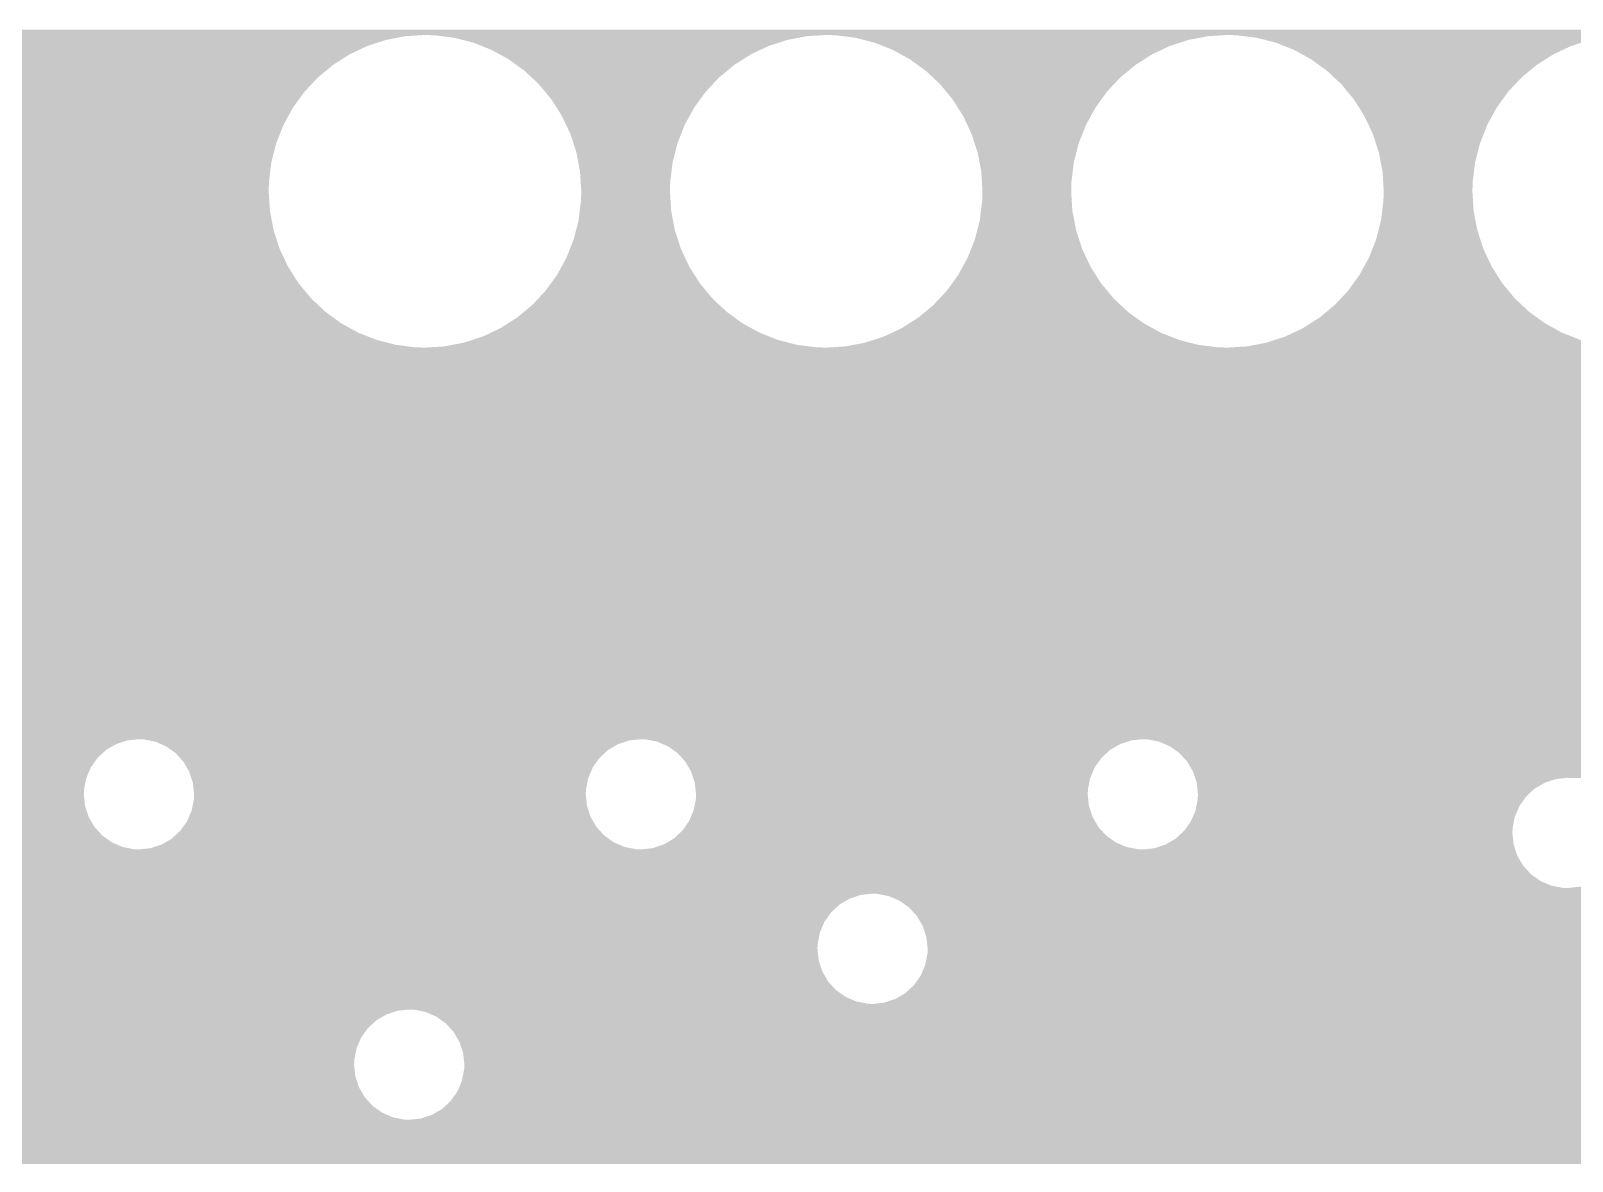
# Model space of a CAD drawing. Extents: x 295 to 953, y 10 to 290.
# Drawn here: x 515.93 to 545.08, y 130.21 to 151.59 of the extents above; entities that cross this region are included whole.
import ezdxf

# ---------------------------------------------------------------- set-up
doc = ezdxf.new("R2010")
doc.units = 0
doc.header["$LTSCALE"] = 5
doc.header["$MEASUREMENT"] = 0
doc.layers.add('PWR', color=7, linetype='CONTINUOUS')

msp = doc.modelspace()

# ---------------------------------------------------------------- linework, layer by layer
at = {"layer": 'PWR'}
for points in [[(511.399, 151.568), (511.399, 151.609), (766.11, 151.568), (766.11, 151.609)], [(511.399, 151.545), (511.399, 151.568), (710.514, 151.545), (710.757, 151.568)], [(511.399, 151.51), (511.399, 151.545), (710.395, 151.51), (710.514, 151.545)], [(511.399, 151.487), (511.399, 151.51), (523.01, 151.487), (523.38, 151.51)], [(511.399, 151.417), (511.399, 151.487), (522.645, 151.417), (523.01, 151.487)], [(511.399, 151.302), (511.399, 151.417), (522.292, 151.302), (522.645, 151.417)], [(511.399, 151.144), (511.399, 151.302), (521.955, 151.144), (522.292, 151.302)], [(523.563, 151.504), (523.38, 151.51), (530.88, 151.504), (530.969, 151.51)], [(523.704, 151.487), (523.563, 151.504), (530.598, 151.487), (530.88, 151.504)], [(523.931, 151.458), (523.704, 151.487), (530.45, 151.458), (530.598, 151.487)], [(524.093, 151.417), (523.931, 151.458), (530.234, 151.417), (530.45, 151.458)], [(524.291, 151.366), (524.093, 151.417), (530.077, 151.366), (530.234, 151.417)], [(524.454, 151.302), (524.291, 151.366), (529.88, 151.302), (530.077, 151.366)], [(524.637, 151.23), (524.454, 151.302), (529.727, 151.23), (529.88, 151.302)], [(531.151, 151.504), (530.969, 151.51), (538.469, 151.504), (538.558, 151.51)], [(531.293, 151.487), (531.151, 151.504), (538.187, 151.487), (538.469, 151.504)], [(531.52, 151.458), (531.293, 151.487), (538.038, 151.458), (538.187, 151.487)], [(531.681, 151.417), (531.52, 151.458), (537.822, 151.417), (538.038, 151.458)], [(531.88, 151.366), (531.681, 151.417), (537.666, 151.366), (537.822, 151.417)], [(532.042, 151.302), (531.88, 151.366), (537.469, 151.302), (537.666, 151.366)], [(532.226, 151.23), (532.042, 151.302), (537.315, 151.23), (537.469, 151.302)], [(538.74, 151.504), (538.558, 151.51), (546.057, 151.504), (546.147, 151.51)], [(538.882, 151.487), (538.74, 151.504), (545.776, 151.487), (546.057, 151.504)], [(539.109, 151.458), (538.882, 151.487), (545.627, 151.458), (545.776, 151.487)], [(539.27, 151.417), (539.109, 151.458), (545.411, 151.417), (545.627, 151.458)], [(539.469, 151.366), (539.27, 151.417), (545.255, 151.366), (545.411, 151.417)], [(539.631, 151.302), (539.469, 151.366), (545.058, 151.302), (545.255, 151.366)], [(539.814, 151.23), (539.631, 151.302), (544.904, 151.23), (545.058, 151.302)], [(511.399, 150.944), (511.399, 151.144), (521.642, 150.944), (521.955, 151.144)], [(524.793, 151.144), (524.637, 151.23), (529.544, 151.144), (529.727, 151.23)], [(524.963, 151.051), (524.793, 151.144), (529.398, 151.051), (529.544, 151.144)], [(525.109, 150.944), (524.963, 151.051), (529.231, 150.944), (529.398, 151.051)], [(532.382, 151.144), (532.226, 151.23), (537.133, 151.144), (537.315, 151.23)], [(532.551, 151.051), (532.382, 151.144), (536.987, 151.051), (537.133, 151.144)], [(532.698, 150.944), (532.551, 151.051), (536.819, 150.944), (536.987, 151.051)], [(539.971, 151.144), (539.814, 151.23), (544.722, 151.144), (544.904, 151.23)], [(540.14, 151.051), (539.971, 151.144), (544.576, 151.051), (544.722, 151.144)], [(540.287, 150.944), (540.14, 151.051), (544.408, 150.944), (544.576, 151.051)], [(511.399, 150.708), (511.399, 150.944), (521.356, 150.708), (521.642, 150.944)], [(525.263, 150.833), (525.109, 150.944), (529.096, 150.833), (529.231, 150.944)], [(525.397, 150.708), (525.263, 150.833), (528.944, 150.708), (529.096, 150.833)], [(532.852, 150.833), (532.698, 150.944), (536.684, 150.833), (536.819, 150.944)], [(532.986, 150.708), (532.852, 150.833), (536.533, 150.708), (536.684, 150.833)], [(540.441, 150.833), (540.287, 150.944), (544.273, 150.833), (544.408, 150.944)], [(540.574, 150.708), (540.441, 150.833), (544.122, 150.708), (544.273, 150.833)], [(511.399, 150.437), (511.399, 150.708), (521.102, 150.437), (521.356, 150.708)], [(511.399, 150.136), (511.399, 150.437), (520.883, 150.136), (521.102, 150.437)], [(525.534, 150.579), (525.397, 150.708), (528.824, 150.579), (528.944, 150.708)], [(525.652, 150.437), (525.534, 150.579), (528.69, 150.437), (528.824, 150.579)], [(525.771, 150.293), (525.652, 150.437), (528.586, 150.293), (528.69, 150.437)], [(533.123, 150.579), (532.986, 150.708), (536.412, 150.579), (536.533, 150.708)], [(533.241, 150.437), (533.123, 150.579), (536.279, 150.437), (536.412, 150.579)], [(533.36, 150.293), (533.241, 150.437), (536.175, 150.293), (536.279, 150.437)], [(540.712, 150.579), (540.574, 150.708), (544.001, 150.579), (544.122, 150.708)], [(540.829, 150.437), (540.712, 150.579), (543.868, 150.437), (544.001, 150.579)], [(540.949, 150.293), (540.829, 150.437), (543.763, 150.293), (543.868, 150.437)], [(511.399, 149.81), (511.399, 150.136), (520.705, 149.81), (520.883, 150.136)], [(525.871, 150.136), (525.771, 150.293), (528.472, 150.136), (528.586, 150.293)], [(525.97, 149.979), (525.871, 150.136), (528.386, 149.979), (528.472, 150.136)], [(533.459, 150.136), (533.36, 150.293), (536.061, 150.136), (536.175, 150.293)], [(533.559, 149.979), (533.459, 150.136), (535.975, 149.979), (536.061, 150.136)], [(541.048, 150.136), (540.949, 150.293), (543.65, 150.136), (543.763, 150.293)], [(541.148, 149.979), (541.048, 150.136), (543.564, 149.979), (543.65, 150.136)], [(526.05, 149.81), (525.97, 149.979), (528.293, 149.81), (528.386, 149.979)], [(533.639, 149.81), (533.559, 149.979), (535.882, 149.81), (535.975, 149.979)], [(541.227, 149.81), (541.148, 149.979), (543.471, 149.81), (543.564, 149.979)], [(511.399, 149.465), (511.399, 149.81), (520.568, 149.465), (520.705, 149.81)], [(526.129, 149.643), (526.05, 149.81), (528.227, 149.643), (528.293, 149.81)], [(526.187, 149.465), (526.129, 149.643), (528.157, 149.465), (528.227, 149.643)], [(533.717, 149.643), (533.639, 149.81), (535.816, 149.643), (535.882, 149.81)], [(533.775, 149.465), (533.717, 149.643), (535.746, 149.465), (535.816, 149.643)], [(541.306, 149.643), (541.227, 149.81), (543.405, 149.643), (543.471, 149.81)], [(541.364, 149.465), (541.306, 149.643), (543.335, 149.465), (543.405, 149.643)], [(511.399, 149.105), (511.399, 149.465), (520.476, 149.105), (520.568, 149.465)], [(526.244, 149.29), (526.187, 149.465), (528.112, 149.29), (528.157, 149.465)], [(526.279, 149.105), (526.244, 149.29), (528.065, 149.105), (528.112, 149.29)], [(533.832, 149.29), (533.775, 149.465), (535.701, 149.29), (535.746, 149.465)], [(533.868, 149.105), (533.832, 149.29), (535.654, 149.105), (535.701, 149.29)], [(541.421, 149.29), (541.364, 149.465), (543.29, 149.29), (543.335, 149.465)], [(541.456, 149.105), (541.421, 149.29), (543.242, 149.105), (543.29, 149.29)], [(511.399, 148.736), (511.399, 149.105), (520.43, 148.736), (520.476, 149.105)], [(526.313, 148.925), (526.279, 149.105), (528.042, 148.925), (528.065, 149.105)], [(533.902, 148.925), (533.868, 149.105), (535.631, 148.925), (535.654, 149.105)], [(541.491, 148.925), (541.456, 149.105), (543.22, 148.925), (543.242, 149.105)], [(511.399, 148.554), (511.399, 148.736), (520.424, 148.554), (520.43, 148.736)], [(526.325, 148.736), (526.313, 148.925), (528.019, 148.736), (528.042, 148.925)], [(526.337, 148.554), (526.325, 148.736), (528.013, 148.554), (528.019, 148.736)], [(533.914, 148.736), (533.902, 148.925), (535.608, 148.736), (535.631, 148.925)], [(533.925, 148.554), (533.914, 148.736), (535.602, 148.554), (535.608, 148.736)], [(541.503, 148.736), (541.491, 148.925), (543.196, 148.736), (543.22, 148.925)], [(541.514, 148.554), (541.503, 148.736), (543.191, 148.554), (543.196, 148.736)], [(511.399, 148.183), (511.399, 148.554), (520.448, 148.183), (520.424, 148.554)], [(526.331, 148.372), (526.337, 148.554), (528.025, 148.372), (528.013, 148.554)], [(533.92, 148.372), (533.925, 148.554), (535.613, 148.372), (535.602, 148.554)], [(541.508, 148.372), (541.514, 148.554), (543.202, 148.372), (543.191, 148.554)], [(511.399, 147.818), (511.399, 148.183), (520.517, 147.818), (520.448, 148.183)], [(526.285, 148.003), (526.307, 148.183), (528.071, 148.003), (528.037, 148.183)], [(526.307, 148.183), (526.331, 148.372), (528.037, 148.183), (528.025, 148.372)], [(533.874, 148.003), (533.896, 148.183), (535.66, 148.003), (535.625, 148.183)], [(533.896, 148.183), (533.92, 148.372), (535.625, 148.183), (535.613, 148.372)], [(541.462, 148.003), (541.485, 148.183), (543.248, 148.003), (543.214, 148.183)], [(541.485, 148.183), (541.508, 148.372), (543.214, 148.183), (543.202, 148.372)], [(511.399, 147.465), (511.399, 147.818), (520.632, 147.465), (520.517, 147.818)], [(526.193, 147.643), (526.238, 147.818), (528.163, 147.643), (528.106, 147.818)], [(526.238, 147.818), (526.285, 148.003), (528.106, 147.818), (528.071, 148.003)], [(533.781, 147.643), (533.826, 147.818), (535.752, 147.643), (535.695, 147.818)], [(533.826, 147.818), (533.874, 148.003), (535.695, 147.818), (535.66, 148.003)], [(541.37, 147.643), (541.415, 147.818), (543.341, 147.643), (543.284, 147.818)], [(541.415, 147.818), (541.462, 148.003), (543.284, 147.818), (543.248, 148.003)], [(526.122, 147.465), (526.193, 147.643), (528.221, 147.465), (528.163, 147.643)], [(533.711, 147.465), (533.781, 147.643), (535.81, 147.465), (535.752, 147.643)], [(541.3, 147.465), (541.37, 147.643), (543.399, 147.465), (543.341, 147.643)], [(511.399, 147.129), (511.399, 147.465), (520.791, 147.129), (520.632, 147.465)], [(525.964, 147.129), (526.056, 147.298), (528.379, 147.129), (528.3, 147.298)], [(526.056, 147.298), (526.122, 147.465), (528.3, 147.298), (528.221, 147.465)], [(533.552, 147.129), (533.645, 147.298), (535.968, 147.129), (535.889, 147.298)], [(533.645, 147.298), (533.711, 147.465), (535.889, 147.298), (535.81, 147.465)], [(541.141, 147.129), (541.234, 147.298), (543.557, 147.129), (543.477, 147.298)], [(541.234, 147.298), (541.3, 147.465), (543.477, 147.298), (543.399, 147.465)], [(511.399, 146.815), (511.399, 147.129), (520.99, 146.815), (520.791, 147.129)], [(525.764, 146.815), (525.878, 146.972), (528.579, 146.815), (528.479, 146.972)], [(525.878, 146.972), (525.964, 147.129), (528.479, 146.972), (528.379, 147.129)], [(533.353, 146.815), (533.466, 146.972), (536.167, 146.815), (536.068, 146.972)], [(533.466, 146.972), (533.552, 147.129), (536.068, 146.972), (535.968, 147.129)], [(540.941, 146.815), (541.055, 146.972), (543.756, 146.815), (543.657, 146.972)], [(541.055, 146.972), (541.141, 147.129), (543.657, 146.972), (543.557, 147.129)], [(511.399, 146.529), (511.399, 146.815), (521.227, 146.529), (520.99, 146.815)], [(525.526, 146.529), (525.659, 146.671), (528.816, 146.529), (528.698, 146.671)], [(525.659, 146.671), (525.764, 146.815), (528.698, 146.671), (528.579, 146.815)], [(533.115, 146.529), (533.248, 146.671), (536.404, 146.529), (536.287, 146.671)], [(533.248, 146.671), (533.353, 146.815), (536.287, 146.671), (536.167, 146.815)], [(540.704, 146.529), (540.837, 146.671), (543.993, 146.529), (543.875, 146.671)], [(540.837, 146.671), (540.941, 146.815), (543.875, 146.671), (543.756, 146.815)], [(511.399, 146.275), (511.399, 146.529), (521.498, 146.275), (521.227, 146.529)], [(525.254, 146.275), (525.405, 146.4), (529.087, 146.275), (528.953, 146.4)], [(525.405, 146.4), (525.526, 146.529), (528.953, 146.4), (528.816, 146.529)], [(532.843, 146.275), (532.994, 146.4), (536.675, 146.275), (536.542, 146.4)], [(532.994, 146.4), (533.115, 146.529), (536.542, 146.4), (536.404, 146.529)], [(540.432, 146.275), (540.583, 146.4), (544.264, 146.275), (544.131, 146.4)], [(540.583, 146.4), (540.704, 146.529), (544.131, 146.4), (543.993, 146.529)], [(511.399, 146.057), (511.399, 146.275), (521.798, 146.057), (521.498, 146.275)], [(511.399, 145.878), (511.399, 146.057), (522.124, 145.878), (521.798, 146.057)], [(524.806, 145.964), (524.952, 146.057), (529.556, 145.964), (529.387, 146.057)], [(524.952, 146.057), (525.119, 146.163), (529.387, 146.057), (529.241, 146.163)], [(525.119, 146.163), (525.254, 146.275), (529.241, 146.163), (529.087, 146.275)], [(532.394, 145.964), (532.54, 146.057), (537.145, 145.964), (536.976, 146.057)], [(532.54, 146.057), (532.708, 146.163), (536.976, 146.057), (536.829, 146.163)], [(532.708, 146.163), (532.843, 146.275), (536.829, 146.163), (536.675, 146.275)], [(539.983, 145.964), (540.129, 146.057), (544.734, 145.964), (544.565, 146.057)], [(540.129, 146.057), (540.297, 146.163), (544.565, 146.057), (544.418, 146.163)], [(540.297, 146.163), (540.432, 146.275), (544.418, 146.163), (544.264, 146.275)], [(511.399, 145.742), (511.399, 145.878), (522.47, 145.742), (522.124, 145.878)], [(524.272, 145.742), (524.469, 145.806), (530.058, 145.742), (529.896, 145.806)], [(524.469, 145.806), (524.623, 145.878), (529.896, 145.806), (529.713, 145.878)], [(524.623, 145.878), (524.806, 145.964), (529.713, 145.878), (529.556, 145.964)], [(531.861, 145.742), (532.058, 145.806), (537.647, 145.742), (537.485, 145.806)], [(532.058, 145.806), (532.212, 145.878), (537.485, 145.806), (537.302, 145.878)], [(532.212, 145.878), (532.394, 145.964), (537.302, 145.878), (537.145, 145.964)], [(539.45, 145.742), (539.647, 145.806), (545.236, 145.742), (545.074, 145.806)], [(539.647, 145.806), (539.801, 145.878), (545.074, 145.806), (544.89, 145.878)], [(539.801, 145.878), (539.983, 145.964), (544.89, 145.878), (544.734, 145.964)], [(511.399, 145.65), (511.399, 145.742), (522.83, 145.65), (522.47, 145.742)], [(511.399, 145.603), (511.399, 145.65), (523.198, 145.603), (522.83, 145.65)], [(511.399, 145.598), (511.399, 145.603), (523.38, 145.598), (523.198, 145.603)], [(511.399, 145.496), (511.399, 145.598), (728.059, 145.496), (728.025, 145.598)], [(511.399, 145.472), (511.399, 145.496), (709.077, 145.472), (709.296, 145.496)], [(511.399, 145.403), (511.399, 145.472), (708.868, 145.403), (709.077, 145.472)], [(523.38, 145.598), (523.47, 145.603), (530.969, 145.598), (530.787, 145.603)], [(523.47, 145.603), (523.751, 145.621), (530.787, 145.603), (530.645, 145.621)], [(523.751, 145.621), (523.9, 145.65), (530.645, 145.621), (530.418, 145.65)], [(523.9, 145.65), (524.116, 145.691), (530.418, 145.65), (530.257, 145.691)], [(524.116, 145.691), (524.272, 145.742), (530.257, 145.691), (530.058, 145.742)], [(530.969, 145.598), (531.059, 145.603), (538.558, 145.598), (538.376, 145.603)], [(531.059, 145.603), (531.34, 145.621), (538.376, 145.603), (538.234, 145.621)], [(531.34, 145.621), (531.489, 145.65), (538.234, 145.621), (538.007, 145.65)], [(531.489, 145.65), (531.705, 145.691), (538.007, 145.65), (537.846, 145.691)], [(531.705, 145.691), (531.861, 145.742), (537.846, 145.691), (537.647, 145.742)], [(538.558, 145.598), (538.647, 145.603), (546.147, 145.598), (545.965, 145.603)], [(538.647, 145.603), (538.929, 145.621), (545.965, 145.603), (545.823, 145.621)], [(538.929, 145.621), (539.078, 145.65), (545.823, 145.621), (545.596, 145.65)], [(539.078, 145.65), (539.294, 145.691), (545.596, 145.65), (545.435, 145.691)], [(539.294, 145.691), (539.45, 145.742), (545.435, 145.691), (545.236, 145.742)], [(511.399, 145.292), (511.399, 145.403), (708.677, 145.292), (708.868, 145.403)], [(511.399, 145.143), (511.399, 145.292), (708.515, 145.143), (708.677, 145.292)], [(511.399, 144.963), (511.399, 145.143), (708.387, 144.963), (708.515, 145.143)], [(511.399, 144.761), (511.399, 144.963), (708.3, 144.761), (708.387, 144.963)], [(511.399, 144.545), (511.399, 144.761), (708.258, 144.545), (708.3, 144.761)], [(511.399, 144.453), (511.399, 144.545), (708.254, 144.453), (708.258, 144.545)], [(511.399, 144.266), (511.399, 144.453), (708.273, 144.266), (708.254, 144.453)], [(511.399, 144.242), (511.399, 144.266), (695.179, 144.242), (695.422, 144.266)], [(511.399, 144.173), (511.399, 144.242), (694.945, 144.173), (695.179, 144.242)], [(511.399, 144.061), (511.399, 144.173), (694.729, 144.061), (694.945, 144.173)], [(511.399, 144.035), (511.399, 144.061), (694.696, 144.035), (694.729, 144.061)], [(511.399, 144.012), (511.399, 144.035), (588.586, 144.012), (588.805, 144.035)], [(511.399, 143.943), (511.399, 144.012), (588.376, 143.943), (588.586, 144.012)], [(511.399, 143.832), (511.399, 143.943), (588.186, 143.832), (588.376, 143.943)], [(511.399, 143.683), (511.399, 143.832), (588.024, 143.683), (588.186, 143.832)], [(511.399, 143.503), (511.399, 143.683), (587.896, 143.503), (588.024, 143.683)], [(511.399, 143.3), (511.399, 143.503), (587.809, 143.3), (587.896, 143.503)], [(511.399, 143.084), (511.399, 143.3), (587.766, 143.084), (587.809, 143.3)], [(511.399, 142.992), (511.399, 143.084), (587.762, 142.992), (587.766, 143.084)], [(511.399, 142.773), (511.399, 142.992), (587.786, 142.773), (587.762, 142.992)], [(511.399, 142.564), (511.399, 142.773), (587.854, 142.564), (587.786, 142.773)], [(511.399, 142.373), (511.399, 142.564), (587.966, 142.373), (587.854, 142.564)], [(511.399, 142.211), (511.399, 142.373), (588.115, 142.211), (587.966, 142.373)], [(511.399, 142.083), (511.399, 142.211), (588.294, 142.083), (588.115, 142.211)], [(511.399, 141.996), (511.399, 142.083), (588.497, 141.996), (588.294, 142.083)], [(511.399, 141.954), (511.399, 141.996), (588.713, 141.954), (588.497, 141.996)], [(511.399, 141.949), (511.399, 141.954), (588.805, 141.949), (588.713, 141.954)], [(511.399, 141.83), (511.399, 141.949), (694.901, 141.83), (694.691, 141.949)], [(511.399, 141.752), (511.399, 141.83), (695.132, 141.752), (694.901, 141.83)], [(511.399, 141.72), (511.399, 141.752), (695.374, 141.72), (695.132, 141.752)], [(511.399, 141.719), (511.399, 141.72), (695.422, 141.719), (695.374, 141.72)], [(511.399, 141.624), (511.399, 141.719), (727.974, 141.624), (727.993, 141.719)], [(511.399, 141.532), (511.399, 141.624), (727.97, 141.532), (727.974, 141.624)], [(511.399, 141.313), (511.399, 141.532), (727.994, 141.313), (727.97, 141.532)], [(511.399, 141.103), (511.399, 141.313), (728.062, 141.103), (727.994, 141.313)], [(511.399, 140.913), (511.399, 141.103), (728.174, 140.913), (728.062, 141.103)], [(511.399, 140.75), (511.399, 140.913), (728.323, 140.75), (728.174, 140.913)], [(511.399, 140.623), (511.399, 140.75), (728.502, 140.623), (728.323, 140.75)], [(511.399, 140.536), (511.399, 140.623), (728.705, 140.536), (728.502, 140.623)], [(511.399, 140.493), (511.399, 140.536), (728.921, 140.493), (728.705, 140.536)], [(511.399, 140.489), (511.399, 140.493), (729.013, 140.489), (728.921, 140.493)], [(511.399, 140.384), (511.399, 140.489), (753.618, 140.384), (753.583, 140.489)], [(511.399, 140.36), (511.399, 140.384), (678.407, 140.36), (678.626, 140.384)], [(511.399, 140.292), (511.399, 140.36), (678.197, 140.292), (678.407, 140.36)], [(511.399, 140.18), (511.399, 140.292), (678.007, 140.18), (678.197, 140.292)], [(511.399, 140.031), (511.399, 140.18), (677.844, 140.031), (678.007, 140.18)], [(511.399, 139.852), (511.399, 140.031), (677.717, 139.852), (677.844, 140.031)], [(511.399, 139.649), (511.399, 139.852), (677.63, 139.649), (677.717, 139.852)], [(511.399, 139.433), (511.399, 139.649), (677.587, 139.433), (677.63, 139.649)], [(511.399, 139.341), (511.399, 139.433), (677.583, 139.341), (677.587, 139.433)], [(511.399, 139.122), (511.399, 139.341), (677.606, 139.122), (677.583, 139.341)], [(511.399, 138.912), (511.399, 139.122), (677.675, 138.912), (677.606, 139.122)], [(511.399, 138.722), (511.399, 138.912), (677.787, 138.722), (677.675, 138.912)], [(511.399, 138.559), (511.399, 138.722), (677.935, 138.559), (677.787, 138.722)], [(511.399, 138.432), (511.399, 138.559), (678.115, 138.432), (677.935, 138.559)], [(511.399, 138.345), (511.399, 138.432), (678.318, 138.345), (678.115, 138.432)], [(511.399, 138.302), (511.399, 138.345), (678.534, 138.302), (678.318, 138.345)], [(511.399, 138.298), (511.399, 138.302), (678.626, 138.298), (678.534, 138.302)], [(511.399, 138.193), (511.399, 138.298), (766.11, 138.193), (766.11, 138.298)], [(511.399, 138.17), (511.399, 138.193), (517.752, 138.17), (517.971, 138.193)], [(518.063, 138.189), (517.971, 138.193), (527.426, 138.189), (527.464, 138.193)], [(518.161, 138.17), (518.063, 138.189), (527.245, 138.17), (527.426, 138.189)], [(527.556, 138.189), (527.464, 138.193), (536.919, 138.189), (536.957, 138.193)], [(527.654, 138.17), (527.556, 138.189), (536.738, 138.17), (536.919, 138.189)], [(537.049, 138.189), (536.957, 138.193), (766.11, 138.189), (766.11, 138.193)], [(537.265, 138.146), (537.049, 138.189), (766.11, 138.146), (766.11, 138.189)], [(511.399, 138.101), (511.399, 138.17), (517.542, 138.101), (517.752, 138.17)], [(511.399, 137.99), (511.399, 138.101), (517.352, 137.99), (517.542, 138.101)], [(511.399, 137.841), (511.399, 137.99), (517.189, 137.841), (517.352, 137.99)], [(518.279, 138.146), (518.161, 138.17), (527.174, 138.146), (527.245, 138.17)], [(518.385, 138.101), (518.279, 138.146), (527.035, 138.101), (527.174, 138.146)], [(518.481, 138.059), (518.385, 138.101), (526.965, 138.059), (527.035, 138.101)], [(518.58, 137.99), (518.481, 138.059), (526.845, 137.99), (526.965, 138.059)], [(518.661, 137.932), (518.58, 137.99), (526.782, 137.932), (526.845, 137.99)], [(518.745, 137.841), (518.661, 137.932), (526.683, 137.841), (526.782, 137.932)], [(527.772, 138.146), (527.654, 138.17), (536.667, 138.146), (536.738, 138.17)], [(527.878, 138.101), (527.772, 138.146), (536.529, 138.101), (536.667, 138.146)], [(527.975, 138.059), (527.878, 138.101), (536.458, 138.059), (536.529, 138.101)], [(528.073, 137.99), (527.975, 138.059), (536.338, 137.99), (536.458, 138.059)], [(528.154, 137.932), (528.073, 137.99), (536.275, 137.932), (536.338, 137.99)], [(528.238, 137.841), (528.154, 137.932), (536.176, 137.841), (536.275, 137.932)], [(537.468, 138.059), (537.265, 138.146), (766.11, 138.059), (766.11, 138.146)], [(537.514, 138.027), (537.468, 138.059), (766.11, 138.027), (766.11, 138.059)], [(537.547, 138.003), (537.514, 138.027), (676.234, 138.003), (676.435, 138.027)], [(537.514, 138.027), (537.514, 138.027), (766.109, 138.027), (766.11, 138.027)], [(537.644, 137.935), (537.547, 138.003), (676.044, 137.935), (676.234, 138.003)], [(537.648, 137.932), (537.644, 137.935), (676.04, 137.932), (676.044, 137.935)], [(537.746, 137.824), (537.648, 137.932), (675.875, 137.824), (676.04, 137.932)], [(511.399, 137.661), (511.399, 137.841), (517.062, 137.661), (517.189, 137.841)], [(511.399, 137.458), (511.399, 137.661), (516.975, 137.458), (517.062, 137.661)], [(518.81, 137.769), (518.745, 137.841), (526.632, 137.769), (526.683, 137.841)], [(518.873, 137.661), (518.81, 137.769), (526.555, 137.661), (526.632, 137.769)], [(518.921, 137.579), (518.873, 137.661), (526.52, 137.579), (526.555, 137.661)], [(528.303, 137.769), (528.238, 137.841), (536.125, 137.769), (536.176, 137.841)], [(528.367, 137.661), (528.303, 137.769), (536.048, 137.661), (536.125, 137.769)], [(528.415, 137.579), (528.367, 137.661), (536.013, 137.579), (536.048, 137.661)], [(537.796, 137.77), (537.746, 137.824), (675.815, 137.77), (675.875, 137.824)], [(537.797, 137.769), (537.796, 137.77), (675.815, 137.769), (675.815, 137.77)], [(537.908, 137.579), (537.797, 137.769), (675.624, 137.579), (675.815, 137.769)], [(511.399, 137.242), (511.399, 137.458), (516.932, 137.242), (516.975, 137.458)], [(518.961, 137.458), (518.921, 137.579), (526.468, 137.458), (526.52, 137.579)], [(518.99, 137.369), (518.961, 137.458), (526.45, 137.369), (526.468, 137.458)], [(519.004, 137.242), (518.99, 137.369), (526.425, 137.242), (526.45, 137.369)], [(528.454, 137.458), (528.415, 137.579), (535.961, 137.458), (536.013, 137.579)], [(528.484, 137.369), (528.454, 137.458), (535.944, 137.369), (535.961, 137.458)], [(528.497, 137.242), (528.484, 137.369), (535.919, 137.242), (535.944, 137.369)], [(537.946, 137.463), (537.908, 137.579), (675.508, 137.463), (675.624, 137.579)], [(537.954, 137.439), (537.946, 137.463), (544.771, 137.439), (544.99, 137.463)], [(537.976, 137.371), (537.954, 137.439), (544.561, 137.371), (544.771, 137.439)], [(537.977, 137.369), (537.976, 137.371), (544.559, 137.369), (544.561, 137.371)], [(537.989, 137.259), (537.977, 137.369), (544.371, 137.259), (544.559, 137.369)], [(545.082, 137.459), (544.99, 137.463), (675.504, 137.459), (675.508, 137.463)], [(511.399, 137.15), (511.399, 137.242), (516.928, 137.15), (516.932, 137.242)], [(511.399, 136.931), (511.399, 137.15), (516.951, 136.931), (516.928, 137.15)], [(518.985, 136.931), (519.01, 137.058), (526.445, 136.931), (526.431, 137.058)], [(519.014, 137.15), (519.004, 137.242), (526.421, 137.15), (526.425, 137.242)], [(519.01, 137.058), (519.014, 137.15), (526.431, 137.058), (526.421, 137.15)], [(528.478, 136.931), (528.503, 137.058), (535.938, 136.931), (535.924, 137.058)], [(528.507, 137.15), (528.497, 137.242), (535.915, 137.15), (535.919, 137.242)], [(528.503, 137.058), (528.507, 137.15), (535.924, 137.058), (535.915, 137.15)], [(537.971, 136.931), (537.996, 137.058), (544.081, 136.931), (544.172, 137.058)], [(538, 137.15), (537.989, 137.259), (544.252, 137.15), (544.371, 137.259)], [(537.996, 137.058), (537.998, 137.11), (544.172, 137.058), (544.209, 137.11)], [(537.998, 137.11), (538, 137.15), (544.209, 137.11), (544.252, 137.15)], [(511.399, 136.722), (511.399, 136.931), (517.02, 136.722), (516.951, 136.931)], [(518.915, 136.722), (518.967, 136.842), (526.513, 136.722), (526.474, 136.842)], [(518.967, 136.842), (518.985, 136.931), (526.474, 136.842), (526.445, 136.931)], [(528.408, 136.722), (528.46, 136.842), (536.007, 136.722), (535.967, 136.842)], [(528.46, 136.842), (528.478, 136.931), (535.967, 136.842), (535.938, 136.931)], [(537.866, 136.64), (537.905, 136.728), (543.976, 136.64), (543.994, 136.728)], [(537.905, 136.728), (537.954, 136.842), (543.994, 136.728), (544.043, 136.842)], [(537.954, 136.842), (537.971, 136.931), (544.043, 136.842), (544.081, 136.931)], [(511.399, 136.531), (511.399, 136.722), (517.132, 136.531), (517.02, 136.722)], [(511.399, 136.369), (511.399, 136.531), (517.28, 136.369), (517.132, 136.531)], [(518.653, 136.369), (518.752, 136.46), (526.774, 136.369), (526.69, 136.46)], [(518.752, 136.46), (518.803, 136.531), (526.69, 136.46), (526.625, 136.531)], [(518.803, 136.531), (518.88, 136.64), (526.625, 136.531), (526.561, 136.64)], [(518.88, 136.64), (518.915, 136.722), (526.561, 136.64), (526.513, 136.722)], [(528.146, 136.369), (528.246, 136.46), (536.267, 136.369), (536.183, 136.46)], [(528.246, 136.46), (528.296, 136.531), (536.183, 136.46), (536.118, 136.531)], [(528.296, 136.531), (528.373, 136.64), (536.118, 136.531), (536.055, 136.64)], [(528.373, 136.64), (528.408, 136.722), (536.055, 136.64), (536.007, 136.722)], [(537.695, 136.42), (537.739, 136.46), (543.947, 136.42), (543.949, 136.46)], [(537.739, 136.46), (537.776, 136.512), (543.949, 136.46), (543.951, 136.512)], [(537.776, 136.512), (537.866, 136.64), (543.951, 136.512), (543.976, 136.64)], [(511.399, 136.241), (511.399, 136.369), (517.46, 136.241), (517.28, 136.369)], [(511.399, 136.154), (511.399, 136.241), (517.663, 136.154), (517.46, 136.241)], [(511.399, 136.112), (511.399, 136.154), (517.879, 136.112), (517.663, 136.154)], [(518.19, 136.131), (518.261, 136.154), (527.274, 136.131), (527.156, 136.154)], [(518.261, 136.154), (518.399, 136.2), (527.156, 136.154), (527.05, 136.2)], [(518.399, 136.2), (518.47, 136.241), (527.05, 136.2), (526.953, 136.241)], [(518.47, 136.241), (518.59, 136.311), (526.953, 136.241), (526.855, 136.311)], [(518.59, 136.311), (518.653, 136.369), (526.855, 136.311), (526.774, 136.369)], [(527.683, 136.131), (527.754, 136.154), (536.768, 136.131), (536.649, 136.154)], [(527.754, 136.154), (527.893, 136.2), (536.649, 136.154), (536.543, 136.2)], [(527.893, 136.2), (527.964, 136.241), (536.543, 136.2), (536.447, 136.241)], [(527.964, 136.241), (528.083, 136.311), (536.447, 136.241), (536.348, 136.311)], [(528.083, 136.311), (528.146, 136.369), (536.348, 136.311), (536.267, 136.369)], [(537.177, 136.131), (537.386, 136.2), (543.994, 136.131), (543.971, 136.2)], [(537.386, 136.2), (537.388, 136.201), (543.971, 136.2), (543.971, 136.201)], [(537.388, 136.201), (537.576, 136.311), (543.971, 136.201), (543.959, 136.311)], [(537.576, 136.311), (537.695, 136.42), (543.959, 136.311), (543.947, 136.42)], [(511.399, 136.107), (511.399, 136.112), (517.971, 136.107), (517.879, 136.112)], [(511.399, 135.991), (511.399, 136.107), (544.039, 135.991), (544.001, 136.107)], [(511.399, 135.801), (511.399, 135.991), (544.151, 135.801), (544.039, 135.991)], [(517.971, 136.107), (518.009, 136.112), (527.464, 136.107), (527.372, 136.112)], [(518.009, 136.112), (518.19, 136.131), (527.372, 136.112), (527.274, 136.131)], [(527.464, 136.107), (527.502, 136.112), (536.957, 136.107), (536.865, 136.112)], [(527.502, 136.112), (527.683, 136.131), (536.865, 136.112), (536.768, 136.131)], [(536.957, 136.107), (537.177, 136.131), (544.001, 136.107), (543.994, 136.131)], [(511.399, 135.638), (511.399, 135.801), (544.3, 135.638), (544.151, 135.801)], [(511.399, 135.511), (511.399, 135.638), (544.479, 135.511), (544.3, 135.638)], [(511.399, 135.424), (511.399, 135.511), (544.682, 135.424), (544.479, 135.511)], [(511.399, 135.381), (511.399, 135.424), (544.898, 135.381), (544.682, 135.424)], [(511.399, 135.377), (511.399, 135.381), (544.99, 135.377), (544.898, 135.381)], [(511.399, 135.272), (511.399, 135.377), (674.829, 135.272), (674.829, 135.377)], [(511.399, 135.249), (511.399, 135.272), (531.626, 135.249), (531.846, 135.272)], [(531.937, 135.268), (531.846, 135.272), (569.05, 135.268), (569.088, 135.272)], [(532.035, 135.249), (531.937, 135.268), (568.869, 135.249), (569.05, 135.268)], [(544.99, 135.377), (545.209, 135.401), (674.829, 135.377), (674.829, 135.401)], [(511.399, 135.18), (511.399, 135.249), (531.417, 135.18), (531.626, 135.249)], [(511.399, 135.069), (511.399, 135.18), (531.227, 135.069), (531.417, 135.18)], [(511.399, 134.92), (511.399, 135.069), (531.064, 134.92), (531.227, 135.069)], [(532.154, 135.225), (532.035, 135.249), (568.798, 135.225), (568.869, 135.249)], [(532.26, 135.18), (532.154, 135.225), (568.66, 135.18), (568.798, 135.225)], [(532.356, 135.138), (532.26, 135.18), (568.589, 135.138), (568.66, 135.18)], [(532.455, 135.069), (532.356, 135.138), (568.469, 135.069), (568.589, 135.138)], [(532.536, 135.011), (532.455, 135.069), (568.406, 135.011), (568.469, 135.069)], [(532.619, 134.92), (532.536, 135.011), (568.307, 134.92), (568.406, 135.011)], [(511.399, 134.74), (511.399, 134.92), (530.936, 134.74), (531.064, 134.92)], [(511.399, 134.537), (511.399, 134.74), (530.849, 134.537), (530.936, 134.74)], [(532.685, 134.848), (532.619, 134.92), (568.256, 134.848), (568.307, 134.92)], [(532.748, 134.74), (532.685, 134.848), (568.179, 134.74), (568.256, 134.848)], [(532.796, 134.658), (532.748, 134.74), (568.144, 134.658), (568.179, 134.74)], [(511.399, 134.321), (511.399, 134.537), (530.807, 134.321), (530.849, 134.537)], [(532.834, 134.542), (532.796, 134.658), (568.094, 134.542), (568.144, 134.658)], [(532.842, 134.518), (532.834, 134.542), (551.343, 134.518), (551.562, 134.542)], [(532.865, 134.45), (532.842, 134.518), (551.134, 134.45), (551.343, 134.518)], [(532.865, 134.448), (532.865, 134.45), (551.132, 134.448), (551.134, 134.45)], [(532.877, 134.338), (532.865, 134.448), (550.943, 134.338), (551.132, 134.448)], [(511.399, 134.229), (511.399, 134.321), (530.803, 134.229), (530.807, 134.321)], [(511.399, 134.01), (511.399, 134.229), (530.826, 134.01), (530.803, 134.229)], [(532.859, 134.01), (532.884, 134.137), (550.653, 134.01), (550.744, 134.137)], [(532.888, 134.229), (532.877, 134.338), (550.824, 134.229), (550.943, 134.338)], [(532.884, 134.137), (532.887, 134.189), (550.744, 134.137), (550.781, 134.189)], [(532.887, 134.189), (532.888, 134.229), (550.781, 134.189), (550.824, 134.229)], [(511.399, 133.801), (511.399, 134.01), (530.895, 133.801), (530.826, 134.01)], [(532.793, 133.807), (532.842, 133.921), (550.566, 133.807), (550.615, 133.921)], [(532.842, 133.921), (532.859, 134.01), (550.615, 133.921), (550.653, 134.01)], [(511.399, 133.61), (511.399, 133.801), (531.006, 133.61), (530.895, 133.801)], [(511.399, 133.448), (511.399, 133.61), (531.155, 133.448), (531.006, 133.61)], [(532.584, 133.499), (532.627, 133.539), (550.52, 133.499), (550.521, 133.539)], [(532.627, 133.539), (532.664, 133.591), (550.521, 133.539), (550.524, 133.591)], [(532.664, 133.591), (532.755, 133.719), (550.524, 133.591), (550.549, 133.719)], [(532.755, 133.719), (532.793, 133.807), (550.549, 133.719), (550.566, 133.807)], [(511.399, 133.32), (511.399, 133.448), (531.335, 133.32), (531.155, 133.448)], [(511.399, 133.233), (511.399, 133.32), (531.537, 133.233), (531.335, 133.32)], [(511.399, 133.191), (511.399, 133.233), (531.754, 133.191), (531.537, 133.233)], [(532.065, 133.21), (532.274, 133.279), (550.566, 133.21), (550.543, 133.279)], [(532.274, 133.279), (532.276, 133.28), (550.543, 133.279), (550.543, 133.28)], [(532.276, 133.28), (532.464, 133.39), (550.543, 133.28), (550.531, 133.39)], [(532.464, 133.39), (532.584, 133.499), (550.531, 133.39), (550.52, 133.499)], [(511.399, 133.186), (511.399, 133.191), (531.846, 133.186), (531.754, 133.191)], [(511.399, 133.081), (511.399, 133.186), (550.608, 133.081), (550.574, 133.186)], [(511.399, 133.058), (511.399, 133.081), (522.863, 133.058), (523.083, 133.081)], [(511.399, 132.989), (511.399, 133.058), (522.654, 132.989), (522.863, 133.058)], [(511.399, 132.878), (511.399, 132.989), (522.464, 132.878), (522.654, 132.989)], [(523.174, 133.077), (523.083, 133.081), (550.609, 133.077), (550.608, 133.081)], [(523.209, 133.07), (523.174, 133.077), (550.612, 133.07), (550.609, 133.077)], [(523.391, 133.035), (523.209, 133.07), (550.633, 133.035), (550.612, 133.07)], [(523.593, 132.948), (523.391, 133.035), (550.683, 132.948), (550.633, 133.035)], [(523.688, 132.88), (523.593, 132.948), (550.723, 132.88), (550.683, 132.948)], [(531.846, 133.186), (532.065, 133.21), (550.574, 133.186), (550.566, 133.21)], [(511.399, 132.729), (511.399, 132.878), (522.301, 132.729), (522.464, 132.878)], [(511.399, 132.549), (511.399, 132.729), (522.173, 132.549), (522.301, 132.729)], [(523.773, 132.82), (523.688, 132.88), (550.778, 132.82), (550.723, 132.88)], [(523.867, 132.717), (523.773, 132.82), (550.872, 132.717), (550.778, 132.82)], [(523.922, 132.657), (523.867, 132.717), (550.956, 132.657), (550.872, 132.717)], [(523.961, 132.59), (523.922, 132.657), (551.052, 132.59), (550.956, 132.657)], [(511.399, 132.347), (511.399, 132.549), (522.086, 132.347), (522.173, 132.549)], [(524.012, 132.503), (523.961, 132.59), (551.254, 132.503), (551.052, 132.59)], [(524.033, 132.467), (524.012, 132.503), (551.435, 132.467), (551.254, 132.503)], [(524.035, 132.46), (524.033, 132.467), (551.47, 132.46), (551.435, 132.467)], [(524.037, 132.456), (524.035, 132.46), (551.562, 132.456), (551.47, 132.46)], [(524.071, 132.351), (524.037, 132.456), (611.219, 132.351), (611.184, 132.456)], [(524.079, 132.328), (524.071, 132.351), (587.125, 132.328), (587.345, 132.351)], [(511.399, 132.13), (511.399, 132.347), (522.044, 132.13), (522.086, 132.347)], [(511.399, 132.039), (511.399, 132.13), (522.04, 132.039), (522.044, 132.13)], [(524.102, 132.259), (524.079, 132.328), (586.916, 132.259), (587.125, 132.328)], [(524.102, 132.258), (524.102, 132.259), (586.914, 132.258), (586.916, 132.259)], [(524.114, 132.148), (524.102, 132.258), (586.726, 132.148), (586.914, 132.258)], [(524.125, 132.039), (524.114, 132.148), (586.607, 132.039), (586.726, 132.148)], [(511.399, 131.819), (511.399, 132.039), (522.063, 131.819), (522.04, 132.039)], [(511.399, 131.61), (511.399, 131.819), (522.132, 131.61), (522.063, 131.819)], [(524.079, 131.73), (524.096, 131.819), (586.397, 131.73), (586.435, 131.819)], [(524.096, 131.819), (524.121, 131.947), (586.435, 131.819), (586.526, 131.947)], [(524.121, 131.947), (524.124, 131.999), (586.526, 131.947), (586.563, 131.999)], [(524.124, 131.999), (524.125, 132.039), (586.563, 131.999), (586.607, 132.039)], [(511.399, 131.42), (511.399, 131.61), (522.243, 131.42), (522.132, 131.61)], [(523.901, 131.4), (523.992, 131.528), (586.306, 131.4), (586.331, 131.528)], [(523.992, 131.528), (524.03, 131.616), (586.331, 131.528), (586.348, 131.616)], [(524.03, 131.616), (524.079, 131.73), (586.348, 131.616), (586.397, 131.73)], [(511.399, 131.257), (511.399, 131.42), (522.392, 131.257), (522.243, 131.42)], [(511.399, 131.129), (511.399, 131.257), (522.572, 131.129), (522.392, 131.257)], [(523.513, 131.089), (523.701, 131.199), (586.325, 131.089), (586.313, 131.199)], [(523.701, 131.199), (523.821, 131.308), (586.313, 131.199), (586.302, 131.308)], [(523.821, 131.308), (523.864, 131.348), (586.302, 131.308), (586.304, 131.348)], [(523.864, 131.348), (523.901, 131.4), (586.304, 131.348), (586.306, 131.4)], [(511.399, 131.042), (511.399, 131.129), (522.774, 131.042), (522.572, 131.129)], [(511.399, 131), (511.399, 131.042), (522.991, 131), (522.774, 131.042)], [(511.399, 130.996), (511.399, 131), (523.083, 130.996), (522.991, 131)], [(511.399, 130.88), (511.399, 130.996), (586.394, 130.88), (586.356, 130.996)], [(523.083, 130.996), (523.302, 131.019), (586.356, 130.996), (586.348, 131.019)], [(523.302, 131.019), (523.511, 131.088), (586.348, 131.019), (586.325, 131.088)], [(523.511, 131.088), (523.513, 131.089), (586.325, 131.088), (586.325, 131.089)], [(511.399, 130.689), (511.399, 130.88), (586.505, 130.689), (586.394, 130.88)], [(511.399, 130.527), (511.399, 130.689), (586.654, 130.527), (586.505, 130.689)], [(511.399, 130.399), (511.399, 130.527), (586.834, 130.399), (586.654, 130.527)], [(511.399, 130.312), (511.399, 130.399), (587.036, 130.312), (586.834, 130.399)], [(511.399, 130.27), (511.399, 130.312), (587.253, 130.27), (587.036, 130.312)], [(511.399, 130.265), (511.399, 130.27), (587.345, 130.265), (587.253, 130.27)], [(511.399, 130.16), (511.399, 130.265), (674.829, 130.16), (674.829, 130.265)]]:
    msp.add_solid(points, dxfattribs=at)

doc.saveas('drawing.dxf')
